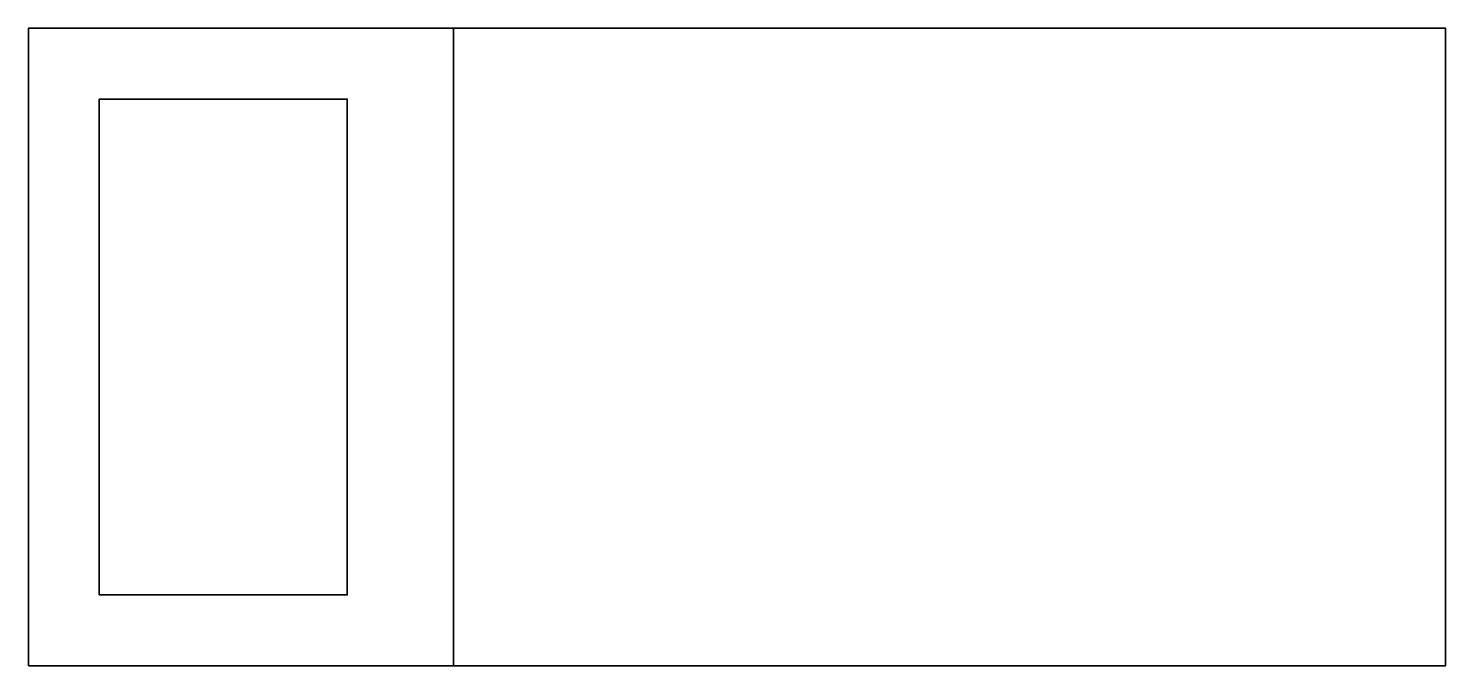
# Model space of a CAD drawing. Header units: millimetres. Extents: x 10000 to 12000, y 19550 to 20450.
import ezdxf

# ---------------------------------------------------------------- set-up
doc = ezdxf.new("R2010")
doc.units = ezdxf.units.MM
doc.layers.add('Çizim', color=7, linetype='Continuous', lineweight=35)

# ---------------------------------------------------------------- blocks, each defined once
blk = doc.blocks.new('Yatak 90')
blk.add_line((-450, 600), (450, 600))
at = {"flags": 128}
for points in [[(-450, 0), (450, 0), (450, 2000), (-450, 2000)], [(-350, 100), (350, 100), (350, 450), (-350, 450)]]:
    blk.add_lwpolyline(points, close=True, dxfattribs=at)

msp = doc.modelspace()

# ---------------------------------------------------------------- block references
at = {"layer": 'Çizim', "yscale": -1, "rotation": 90}
msp.add_blockref('Yatak 90', (10000, 20000), dxfattribs=at)

doc.saveas('drawing.dxf')
